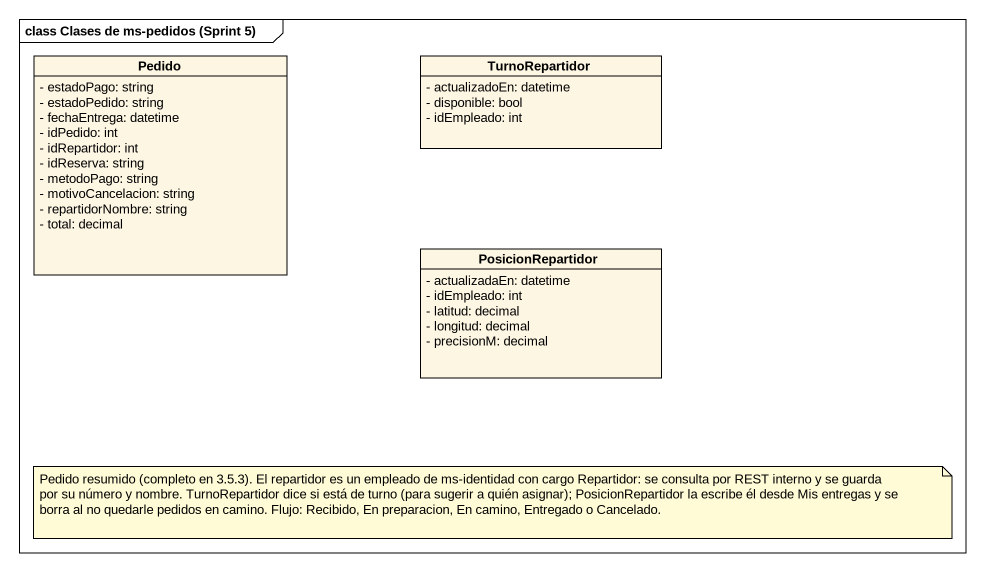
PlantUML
@startuml
mainframe class Clases de ms-pedidos (Sprint 5)
hide circle
hide empty members
skinparam classAttributeIconSize 0
class Pedido {
  - estadoPago: string
  - estadoPedido: string
  - fechaEntrega: datetime
  - idPedido: int
  - idRepartidor: int
  - idReserva: string
  - metodoPago: string
  - motivoCancelacion: string
  - repartidorNombre: string
  - total: decimal
}
class TurnoRepartidor {
  - actualizadoEn: datetime
  - disponible: bool
  - idEmpleado: int
}
class PosicionRepartidor {
  - actualizadaEn: datetime
  - idEmpleado: int
  - latitud: decimal
  - longitud: decimal
  - precisionM: decimal
}
note as N1
  Pedido resumido (completo en 3.5.3). El repartidor es un empleado de ms-identidad con cargo Repartidor: se consulta por REST interno y se guarda por su número y nombre. TurnoRepartidor dice si está de turno (para sugerir a quién asignar); PosicionRepartidor la escribe él desde Mis entregas y se borra al no quedarle pedidos en camino. Flujo: Recibido, En preparacion, En camino, Entregado o Cancelado.
end note
@enduml
